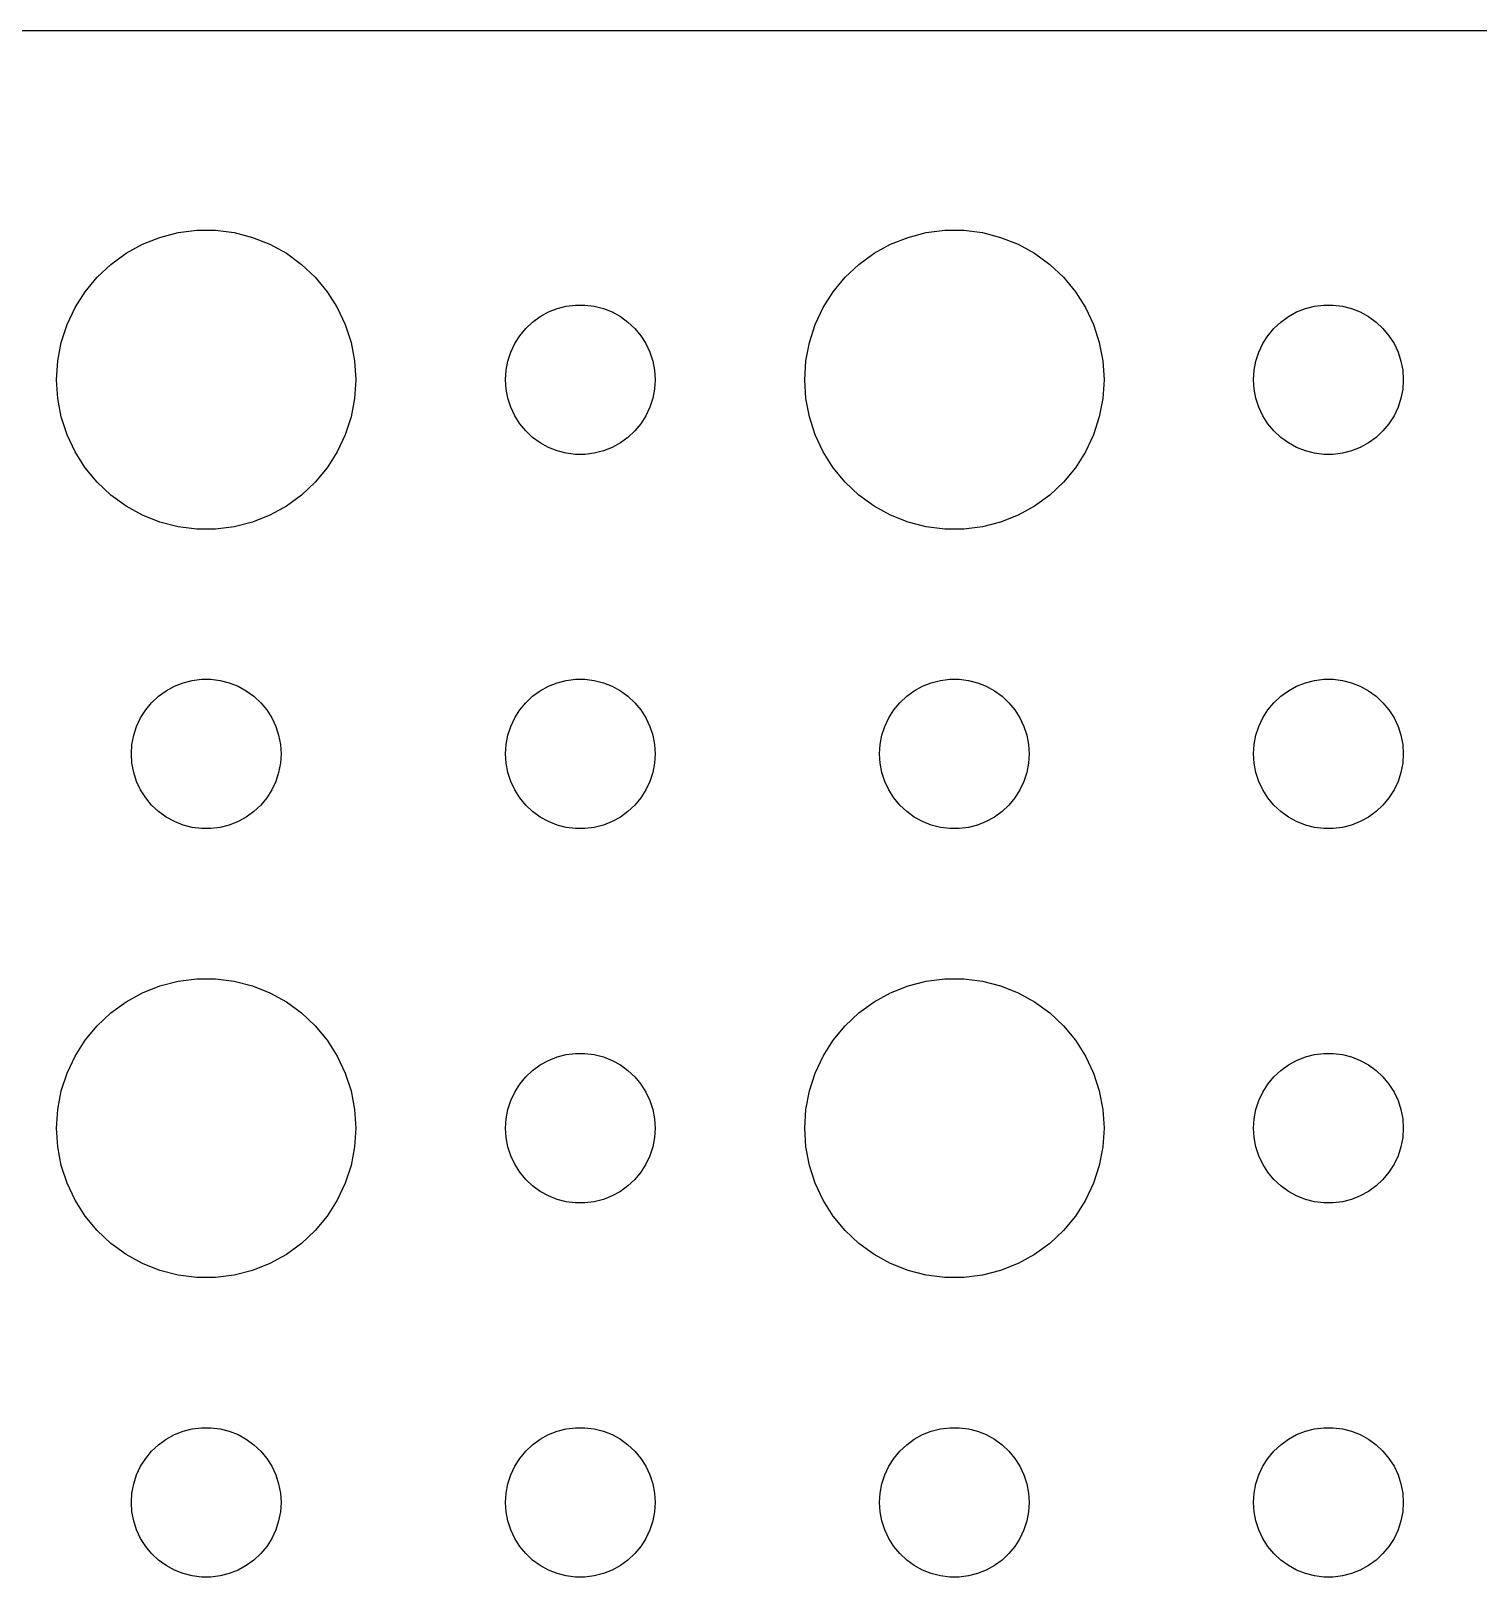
# Model space of a CAD drawing. Header units: metres. Extents: x -112 to 112, y -59 to 59.
# Drawn here: x -33.51 to -4.5, y 28.5 to 59.49 of the extents above; entities that cross this region are included whole.
import ezdxf

# ---------------------------------------------------------------- set-up
doc = ezdxf.new("R2010")
doc.units = ezdxf.units.M

msp = doc.modelspace()

# ---------------------------------------------------------------- linework, layer by layer
for p, q in [((107.314, 59.4901), (-107.314, 59.4901)), ((-30.5621, 55.4469), (-30.1884, 55.4941)), ((-30.1884, 55.4941), (-29.8116, 55.4941)), ((-29.8116, 55.4941), (-29.4379, 55.4469)), ((-15.5621, 55.4469), (-15.1884, 55.4941)), ((-15.1884, 55.4941), (-14.8116, 55.4941)), ((-14.8116, 55.4941), (-14.4379, 55.4469)), ((-31.6075, 55.033), (-31.2773, 55.2145)), ((-31.2773, 55.2145), (-30.927, 55.3532)), ((-30.927, 55.3532), (-30.5621, 55.4469)), ((-29.4379, 55.4469), (-29.0729, 55.3532)), ((-29.0729, 55.3532), (-28.7227, 55.2145)), ((-28.7227, 55.2145), (-28.3925, 55.033)), ((-16.6075, 55.033), (-16.2773, 55.2145)), ((-16.2773, 55.2145), (-15.927, 55.3532)), ((-15.927, 55.3532), (-15.5621, 55.4469)), ((-14.4379, 55.4469), (-14.0729, 55.3532)), ((-14.0729, 55.3532), (-13.7227, 55.2145)), ((-13.7227, 55.2145), (-13.3925, 55.033)), ((-31.9123, 54.8115), (-31.6075, 55.033)), ((-28.3925, 55.033), (-28.0877, 54.8115)), ((-16.9123, 54.8115), (-16.6075, 55.033)), ((-13.3925, 55.033), (-13.0877, 54.8115)), ((-32.427, 54.2634), (-32.1869, 54.5536)), ((-32.1869, 54.5536), (-31.9123, 54.8115)), ((-28.0877, 54.8115), (-27.8131, 54.5536)), ((-27.8131, 54.5536), (-27.5729, 54.2634)), ((-17.427, 54.2634), (-17.1869, 54.5536)), ((-17.1869, 54.5536), (-16.9123, 54.8115)), ((-13.0877, 54.8115), (-12.8131, 54.5536)), ((-12.8131, 54.5536), (-12.5729, 54.2634)), ((-32.6289, 53.9453), (-32.427, 54.2634)), ((-27.5729, 54.2634), (-27.3711, 53.9453)), ((-17.6289, 53.9453), (-17.427, 54.2634)), ((-12.5729, 54.2634), (-12.3711, 53.9453)), ((-32.7893, 53.6044), (-32.6289, 53.9453)), ((-27.3711, 53.9453), (-27.2107, 53.6044)), ((-23.1387, 53.8572), (-22.9635, 53.9266)), ((-22.9635, 53.9266), (-22.7811, 53.9734)), ((-22.7811, 53.9734), (-22.5942, 53.997)), ((-22.5942, 53.997), (-22.4058, 53.997)), ((-22.4058, 53.997), (-22.2189, 53.9734)), ((-22.2189, 53.9734), (-22.0365, 53.9266)), ((-22.0365, 53.9266), (-21.8613, 53.8572)), ((-17.7893, 53.6044), (-17.6289, 53.9453)), ((-12.3711, 53.9453), (-12.2107, 53.6044)), ((-8.13866, 53.8572), (-7.96352, 53.9266)), ((-7.96352, 53.9266), (-7.78107, 53.9734)), ((-7.78107, 53.9734), (-7.59418, 53.997)), ((-7.59418, 53.997), (-7.40581, 53.997)), ((-7.40581, 53.997), (-7.21892, 53.9734)), ((-7.21892, 53.9734), (-7.03647, 53.9266)), ((-7.03647, 53.9266), (-6.86133, 53.8572)), ((-23.5934, 53.5268), (-23.4561, 53.6558)), ((-23.4561, 53.6558), (-23.3037, 53.7665)), ((-23.3037, 53.7665), (-23.1387, 53.8572)), ((-21.8613, 53.8572), (-21.6963, 53.7665)), ((-21.6963, 53.7665), (-21.5439, 53.6558)), ((-21.5439, 53.6558), (-21.4065, 53.5268)), ((-8.59344, 53.5268), (-8.45613, 53.6558)), ((-8.45613, 53.6558), (-8.30373, 53.7665)), ((-8.30373, 53.7665), (-8.13866, 53.8572)), ((-6.86133, 53.8572), (-6.69626, 53.7665)), ((-6.69626, 53.7665), (-6.54385, 53.6558)), ((-6.54385, 53.6558), (-6.40654, 53.5268)), ((-32.9057, 53.2461), (-32.7893, 53.6044)), ((-27.2107, 53.6044), (-27.0942, 53.2461)), ((-23.8145, 53.2226), (-23.7135, 53.3817)), ((-23.7135, 53.3817), (-23.5934, 53.5268)), ((-21.4065, 53.5268), (-21.2865, 53.3817)), ((-21.2865, 53.3817), (-21.1855, 53.2226)), ((-17.9057, 53.2461), (-17.7893, 53.6044)), ((-12.2107, 53.6044), (-12.0942, 53.2461)), ((-8.81445, 53.2226), (-8.71352, 53.3817)), ((-8.71352, 53.3817), (-8.59344, 53.5268)), ((-6.40654, 53.5268), (-6.28647, 53.3817)), ((-6.28647, 53.3817), (-6.18553, 53.2226)), ((-32.9763, 52.876), (-32.9057, 53.2461)), ((-27.0942, 53.2461), (-27.0237, 52.876)), ((-23.9529, 52.873), (-23.8947, 53.0522)), ((-23.8947, 53.0522), (-23.8145, 53.2226)), ((-21.1855, 53.2226), (-21.1053, 53.0522)), ((-21.1053, 53.0522), (-21.0471, 52.873)), ((-17.9763, 52.876), (-17.9057, 53.2461)), ((-12.0942, 53.2461), (-12.0237, 52.876)), ((-8.95287, 52.873), (-8.89465, 53.0522)), ((-8.89465, 53.0522), (-8.81445, 53.2226)), ((-6.18553, 53.2226), (-6.10533, 53.0522)), ((-6.10533, 53.0522), (-6.04712, 52.873)), ((-33, 52.5), (-32.9763, 52.876)), ((-27.0237, 52.876), (-27, 52.5)), ((-24, 52.5), (-23.9882, 52.688)), ((-23.9882, 52.688), (-23.9529, 52.873)), ((-21.0471, 52.873), (-21.0118, 52.688)), ((-21.0118, 52.688), (-21, 52.5)), ((-18, 52.5), (-17.9763, 52.876)), ((-12.0237, 52.876), (-12, 52.5)), ((-9, 52.5), (-8.98816, 52.688)), ((-8.98816, 52.688), (-8.95287, 52.873)), ((-6.04712, 52.873), (-6.01183, 52.688)), ((-6.01183, 52.688), (-6, 52.5)), ((-32.9763, 52.124), (-33, 52.5)), ((-27, 52.5), (-27.0237, 52.124)), ((-23.9882, 52.312), (-24, 52.5)), ((-21, 52.5), (-21.0118, 52.312)), ((-17.9763, 52.124), (-18, 52.5)), ((-12, 52.5), (-12.0237, 52.124)), ((-8.98816, 52.312), (-9, 52.5)), ((-6, 52.5), (-6.01183, 52.312)), ((-32.9057, 51.7539), (-32.9763, 52.124)), ((-27.0237, 52.124), (-27.0942, 51.7539)), ((-23.9529, 52.127), (-23.9882, 52.312)), ((-23.8947, 51.9478), (-23.9529, 52.127)), ((-21.0471, 52.127), (-21.1053, 51.9478)), ((-21.0118, 52.312), (-21.0471, 52.127)), ((-17.9057, 51.7539), (-17.9763, 52.124)), ((-12.0237, 52.124), (-12.0942, 51.7539)), ((-8.95287, 52.127), (-8.98816, 52.312)), ((-8.89465, 51.9478), (-8.95287, 52.127)), ((-6.04712, 52.127), (-6.10533, 51.9478)), ((-6.01183, 52.312), (-6.04712, 52.127)), ((-32.7893, 51.3956), (-32.9057, 51.7539)), ((-27.0942, 51.7539), (-27.2107, 51.3956)), ((-23.8145, 51.7774), (-23.8947, 51.9478)), ((-23.7135, 51.6183), (-23.8145, 51.7774)), ((-21.1855, 51.7774), (-21.2865, 51.6183)), ((-21.1053, 51.9478), (-21.1855, 51.7774)), ((-17.7893, 51.3956), (-17.9057, 51.7539)), ((-12.0942, 51.7539), (-12.2107, 51.3956)), ((-8.81445, 51.7774), (-8.89465, 51.9478)), ((-8.71352, 51.6183), (-8.81445, 51.7774)), ((-6.18553, 51.7774), (-6.28647, 51.6183)), ((-6.10533, 51.9478), (-6.18553, 51.7774)), ((-23.5934, 51.4732), (-23.7135, 51.6183)), ((-23.4561, 51.3442), (-23.5934, 51.4732)), ((-21.4065, 51.4732), (-21.5439, 51.3442)), ((-21.2865, 51.6183), (-21.4065, 51.4732)), ((-8.59344, 51.4732), (-8.71352, 51.6183)), ((-8.45613, 51.3442), (-8.59344, 51.4732)), ((-6.40654, 51.4732), (-6.54385, 51.3442)), ((-6.28647, 51.6183), (-6.40654, 51.4732)), ((-32.6289, 51.0547), (-32.7893, 51.3956)), ((-27.2107, 51.3956), (-27.3711, 51.0547)), ((-23.3037, 51.2335), (-23.4561, 51.3442)), ((-23.1387, 51.1428), (-23.3037, 51.2335)), ((-22.9635, 51.0734), (-23.1387, 51.1428)), ((-21.8613, 51.1428), (-22.0365, 51.0734)), ((-21.6963, 51.2335), (-21.8613, 51.1428)), ((-21.5439, 51.3442), (-21.6963, 51.2335)), ((-17.6289, 51.0547), (-17.7893, 51.3956)), ((-12.2107, 51.3956), (-12.3711, 51.0547)), ((-8.30373, 51.2335), (-8.45613, 51.3442)), ((-8.13866, 51.1428), (-8.30373, 51.2335)), ((-7.96352, 51.0734), (-8.13866, 51.1428)), ((-6.86133, 51.1428), (-7.03647, 51.0734)), ((-6.69626, 51.2335), (-6.86133, 51.1428)), ((-6.54385, 51.3442), (-6.69626, 51.2335)), ((-32.427, 50.7366), (-32.6289, 51.0547)), ((-27.3711, 51.0547), (-27.5729, 50.7366)), ((-22.7811, 51.0266), (-22.9635, 51.0734)), ((-22.5942, 51.003), (-22.7811, 51.0266)), ((-22.4058, 51.003), (-22.5942, 51.003)), ((-22.2189, 51.0266), (-22.4058, 51.003)), ((-22.0365, 51.0734), (-22.2189, 51.0266)), ((-17.427, 50.7366), (-17.6289, 51.0547)), ((-12.3711, 51.0547), (-12.5729, 50.7366)), ((-7.78107, 51.0266), (-7.96352, 51.0734)), ((-7.59418, 51.003), (-7.78107, 51.0266)), ((-7.40581, 51.003), (-7.59418, 51.003)), ((-7.21892, 51.0266), (-7.40581, 51.003)), ((-7.03647, 51.0734), (-7.21892, 51.0266)), ((-32.1869, 50.4464), (-32.427, 50.7366)), ((-27.5729, 50.7366), (-27.8131, 50.4464)), ((-17.1869, 50.4464), (-17.427, 50.7366)), ((-12.5729, 50.7366), (-12.8131, 50.4464)), ((-31.9123, 50.1885), (-32.1869, 50.4464)), ((-27.8131, 50.4464), (-28.0877, 50.1885)), ((-16.9123, 50.1885), (-17.1869, 50.4464)), ((-12.8131, 50.4464), (-13.0877, 50.1885)), ((-31.6075, 49.967), (-31.9123, 50.1885)), ((-31.2773, 49.7855), (-31.6075, 49.967)), ((-28.3925, 49.967), (-28.7227, 49.7855)), ((-28.0877, 50.1885), (-28.3925, 49.967)), ((-16.6075, 49.967), (-16.9123, 50.1885)), ((-16.2773, 49.7855), (-16.6075, 49.967)), ((-13.3925, 49.967), (-13.7227, 49.7855)), ((-13.0877, 50.1885), (-13.3925, 49.967)), ((-30.927, 49.6468), (-31.2773, 49.7855)), ((-30.5621, 49.5531), (-30.927, 49.6468)), ((-29.0729, 49.6468), (-29.4379, 49.5531)), ((-28.7227, 49.7855), (-29.0729, 49.6468)), ((-15.927, 49.6468), (-16.2773, 49.7855)), ((-15.5621, 49.5531), (-15.927, 49.6468)), ((-14.0729, 49.6468), (-14.4379, 49.5531)), ((-13.7227, 49.7855), (-14.0729, 49.6468)), ((-30.1884, 49.5059), (-30.5621, 49.5531)), ((-29.8116, 49.5059), (-30.1884, 49.5059)), ((-29.4379, 49.5531), (-29.8116, 49.5059)), ((-15.1884, 49.5059), (-15.5621, 49.5531)), ((-14.8116, 49.5059), (-15.1884, 49.5059)), ((-14.4379, 49.5531), (-14.8116, 49.5059)), ((-30.2811, 46.4734), (-30.0942, 46.497)), ((-30.0942, 46.497), (-29.9058, 46.497)), ((-29.9058, 46.497), (-29.7189, 46.4734)), ((-22.7811, 46.4734), (-22.5942, 46.497)), ((-22.5942, 46.497), (-22.4058, 46.497)), ((-22.4058, 46.497), (-22.2189, 46.4734)), ((-15.2811, 46.4734), (-15.0942, 46.497)), ((-15.0942, 46.497), (-14.9058, 46.497)), ((-14.9058, 46.497), (-14.7189, 46.4734)), ((-7.78107, 46.4734), (-7.59418, 46.497)), ((-7.59418, 46.497), (-7.40581, 46.497)), ((-7.40581, 46.497), (-7.21892, 46.4734)), ((-30.9561, 46.1558), (-30.8037, 46.2665)), ((-30.8037, 46.2665), (-30.6387, 46.3572)), ((-30.6387, 46.3572), (-30.4635, 46.4266)), ((-30.4635, 46.4266), (-30.2811, 46.4734)), ((-29.7189, 46.4734), (-29.5365, 46.4266)), ((-29.5365, 46.4266), (-29.3613, 46.3572)), ((-29.3613, 46.3572), (-29.1963, 46.2665)), ((-29.1963, 46.2665), (-29.0439, 46.1558)), ((-23.4561, 46.1558), (-23.3037, 46.2665)), ((-23.3037, 46.2665), (-23.1387, 46.3572)), ((-23.1387, 46.3572), (-22.9635, 46.4266)), ((-22.9635, 46.4266), (-22.7811, 46.4734)), ((-22.2189, 46.4734), (-22.0365, 46.4266)), ((-22.0365, 46.4266), (-21.8613, 46.3572)), ((-21.8613, 46.3572), (-21.6963, 46.2665)), ((-21.6963, 46.2665), (-21.5439, 46.1558)), ((-15.9561, 46.1558), (-15.8037, 46.2665)), ((-15.8037, 46.2665), (-15.6387, 46.3572)), ((-15.6387, 46.3572), (-15.4635, 46.4266)), ((-15.4635, 46.4266), (-15.2811, 46.4734)), ((-14.7189, 46.4734), (-14.5365, 46.4266)), ((-14.5365, 46.4266), (-14.3613, 46.3572)), ((-14.3613, 46.3572), (-14.1963, 46.2665)), ((-14.1963, 46.2665), (-14.0439, 46.1558)), ((-8.45613, 46.1558), (-8.30373, 46.2665)), ((-8.30373, 46.2665), (-8.13866, 46.3572)), ((-8.13866, 46.3572), (-7.96352, 46.4266)), ((-7.96352, 46.4266), (-7.78107, 46.4734)), ((-7.21892, 46.4734), (-7.03647, 46.4266)), ((-7.03647, 46.4266), (-6.86133, 46.3572)), ((-6.86133, 46.3572), (-6.69626, 46.2665)), ((-6.69626, 46.2665), (-6.54385, 46.1558)), ((-31.3145, 45.7226), (-31.2135, 45.8817)), ((-31.2135, 45.8817), (-31.0934, 46.0268)), ((-31.0934, 46.0268), (-30.9561, 46.1558)), ((-29.0439, 46.1558), (-28.9065, 46.0268)), ((-28.9065, 46.0268), (-28.7865, 45.8817)), ((-28.7865, 45.8817), (-28.6855, 45.7226)), ((-23.8145, 45.7226), (-23.7135, 45.8817)), ((-23.7135, 45.8817), (-23.5934, 46.0268)), ((-23.5934, 46.0268), (-23.4561, 46.1558)), ((-21.5439, 46.1558), (-21.4065, 46.0268)), ((-21.4065, 46.0268), (-21.2865, 45.8817)), ((-21.2865, 45.8817), (-21.1855, 45.7226)), ((-16.3145, 45.7226), (-16.2135, 45.8817)), ((-16.2135, 45.8817), (-16.0934, 46.0268)), ((-16.0934, 46.0268), (-15.9561, 46.1558)), ((-14.0439, 46.1558), (-13.9065, 46.0268)), ((-13.9065, 46.0268), (-13.7865, 45.8817)), ((-13.7865, 45.8817), (-13.6855, 45.7226)), ((-8.81445, 45.7226), (-8.71352, 45.8817)), ((-8.71352, 45.8817), (-8.59344, 46.0268)), ((-8.59344, 46.0268), (-8.45613, 46.1558)), ((-6.54385, 46.1558), (-6.40654, 46.0268)), ((-6.40654, 46.0268), (-6.28647, 45.8817)), ((-6.28647, 45.8817), (-6.18553, 45.7226)), ((-31.4529, 45.373), (-31.3947, 45.5522)), ((-31.3947, 45.5522), (-31.3145, 45.7226)), ((-28.6855, 45.7226), (-28.6053, 45.5522)), ((-28.6053, 45.5522), (-28.5471, 45.373)), ((-23.9529, 45.373), (-23.8947, 45.5522)), ((-23.8947, 45.5522), (-23.8145, 45.7226)), ((-21.1855, 45.7226), (-21.1053, 45.5522)), ((-21.1053, 45.5522), (-21.0471, 45.373)), ((-16.4529, 45.373), (-16.3947, 45.5522)), ((-16.3947, 45.5522), (-16.3145, 45.7226)), ((-13.6855, 45.7226), (-13.6053, 45.5522)), ((-13.6053, 45.5522), (-13.5471, 45.373)), ((-8.95287, 45.373), (-8.89465, 45.5522)), ((-8.89465, 45.5522), (-8.81445, 45.7226)), ((-6.18553, 45.7226), (-6.10533, 45.5522)), ((-6.10533, 45.5522), (-6.04712, 45.373)), ((-31.4882, 45.188), (-31.4529, 45.373)), ((-28.5471, 45.373), (-28.5118, 45.188)), ((-23.9882, 45.188), (-23.9529, 45.373)), ((-21.0471, 45.373), (-21.0118, 45.188)), ((-16.4882, 45.188), (-16.4529, 45.373)), ((-13.5471, 45.373), (-13.5118, 45.188)), ((-8.98816, 45.188), (-8.95287, 45.373)), ((-6.04712, 45.373), (-6.01183, 45.188)), ((-31.5, 45), (-31.4882, 45.188)), ((-31.4882, 44.812), (-31.5, 45)), ((-28.5118, 45.188), (-28.5, 45)), ((-28.5, 45), (-28.5118, 44.812)), ((-24, 45), (-23.9882, 45.188)), ((-23.9882, 44.812), (-24, 45)), ((-21.0118, 45.188), (-21, 45)), ((-21, 45), (-21.0118, 44.812)), ((-16.5, 45), (-16.4882, 45.188)), ((-16.4882, 44.812), (-16.5, 45)), ((-13.5118, 45.188), (-13.5, 45)), ((-13.5, 45), (-13.5118, 44.812)), ((-9, 45), (-8.98816, 45.188)), ((-8.98816, 44.812), (-9, 45)), ((-6.01183, 45.188), (-6, 45)), ((-6, 45), (-6.01183, 44.812)), ((-31.4529, 44.627), (-31.4882, 44.812)), ((-31.3947, 44.4478), (-31.4529, 44.627)), ((-28.5471, 44.627), (-28.6053, 44.4478)), ((-28.5118, 44.812), (-28.5471, 44.627)), ((-23.9529, 44.627), (-23.9882, 44.812)), ((-23.8947, 44.4478), (-23.9529, 44.627)), ((-21.0471, 44.627), (-21.1053, 44.4478)), ((-21.0118, 44.812), (-21.0471, 44.627)), ((-16.4529, 44.627), (-16.4882, 44.812)), ((-16.3947, 44.4478), (-16.4529, 44.627)), ((-13.5471, 44.627), (-13.6053, 44.4478)), ((-13.5118, 44.812), (-13.5471, 44.627)), ((-8.95287, 44.627), (-8.98816, 44.812)), ((-8.89465, 44.4478), (-8.95287, 44.627)), ((-6.04712, 44.627), (-6.10533, 44.4478)), ((-6.01183, 44.812), (-6.04712, 44.627)), ((-31.3145, 44.2774), (-31.3947, 44.4478)), ((-28.6053, 44.4478), (-28.6855, 44.2774)), ((-23.8145, 44.2774), (-23.8947, 44.4478)), ((-21.1053, 44.4478), (-21.1855, 44.2774)), ((-16.3145, 44.2774), (-16.3947, 44.4478)), ((-13.6053, 44.4478), (-13.6855, 44.2774)), ((-8.81445, 44.2774), (-8.89465, 44.4478)), ((-6.10533, 44.4478), (-6.18553, 44.2774)), ((-31.2135, 44.1183), (-31.3145, 44.2774)), ((-31.0934, 43.9732), (-31.2135, 44.1183)), ((-28.7865, 44.1183), (-28.9065, 43.9732)), ((-28.6855, 44.2774), (-28.7865, 44.1183)), ((-23.7135, 44.1183), (-23.8145, 44.2774)), ((-23.5934, 43.9732), (-23.7135, 44.1183)), ((-21.2865, 44.1183), (-21.4065, 43.9732)), ((-21.1855, 44.2774), (-21.2865, 44.1183)), ((-16.2135, 44.1183), (-16.3145, 44.2774)), ((-16.0934, 43.9732), (-16.2135, 44.1183)), ((-13.7865, 44.1183), (-13.9065, 43.9732)), ((-13.6855, 44.2774), (-13.7865, 44.1183)), ((-8.71352, 44.1183), (-8.81445, 44.2774)), ((-8.59344, 43.9732), (-8.71352, 44.1183)), ((-6.28647, 44.1183), (-6.40654, 43.9732)), ((-6.18553, 44.2774), (-6.28647, 44.1183)), ((-30.9561, 43.8442), (-31.0934, 43.9732)), ((-30.8037, 43.7335), (-30.9561, 43.8442)), ((-30.6387, 43.6428), (-30.8037, 43.7335)), ((-29.1963, 43.7335), (-29.3613, 43.6428)), ((-29.0439, 43.8442), (-29.1963, 43.7335)), ((-28.9065, 43.9732), (-29.0439, 43.8442)), ((-23.4561, 43.8442), (-23.5934, 43.9732)), ((-23.3037, 43.7335), (-23.4561, 43.8442)), ((-23.1387, 43.6428), (-23.3037, 43.7335)), ((-21.6963, 43.7335), (-21.8613, 43.6428)), ((-21.5439, 43.8442), (-21.6963, 43.7335)), ((-21.4065, 43.9732), (-21.5439, 43.8442)), ((-15.9561, 43.8442), (-16.0934, 43.9732)), ((-15.8037, 43.7335), (-15.9561, 43.8442)), ((-15.6387, 43.6428), (-15.8037, 43.7335)), ((-14.1963, 43.7335), (-14.3613, 43.6428)), ((-14.0439, 43.8442), (-14.1963, 43.7335)), ((-13.9065, 43.9732), (-14.0439, 43.8442)), ((-8.45613, 43.8442), (-8.59344, 43.9732)), ((-8.30373, 43.7335), (-8.45613, 43.8442)), ((-8.13866, 43.6428), (-8.30373, 43.7335)), ((-6.69626, 43.7335), (-6.86133, 43.6428)), ((-6.54385, 43.8442), (-6.69626, 43.7335)), ((-6.40654, 43.9732), (-6.54385, 43.8442)), ((-30.4635, 43.5734), (-30.6387, 43.6428)), ((-30.2811, 43.5266), (-30.4635, 43.5734)), ((-30.0942, 43.503), (-30.2811, 43.5266)), ((-29.9058, 43.503), (-30.0942, 43.503)), ((-29.7189, 43.5266), (-29.9058, 43.503)), ((-29.5365, 43.5734), (-29.7189, 43.5266)), ((-29.3613, 43.6428), (-29.5365, 43.5734)), ((-22.9635, 43.5734), (-23.1387, 43.6428)), ((-22.7811, 43.5266), (-22.9635, 43.5734)), ((-22.5942, 43.503), (-22.7811, 43.5266)), ((-22.4058, 43.503), (-22.5942, 43.503)), ((-22.2189, 43.5266), (-22.4058, 43.503)), ((-22.0365, 43.5734), (-22.2189, 43.5266)), ((-21.8613, 43.6428), (-22.0365, 43.5734)), ((-15.4635, 43.5734), (-15.6387, 43.6428)), ((-15.2811, 43.5266), (-15.4635, 43.5734)), ((-15.0942, 43.503), (-15.2811, 43.5266)), ((-14.9058, 43.503), (-15.0942, 43.503)), ((-14.7189, 43.5266), (-14.9058, 43.503)), ((-14.5365, 43.5734), (-14.7189, 43.5266)), ((-14.3613, 43.6428), (-14.5365, 43.5734)), ((-7.96352, 43.5734), (-8.13866, 43.6428)), ((-7.78107, 43.5266), (-7.96352, 43.5734)), ((-7.59418, 43.503), (-7.78107, 43.5266)), ((-7.40581, 43.503), (-7.59418, 43.503)), ((-7.21892, 43.5266), (-7.40581, 43.503)), ((-7.03647, 43.5734), (-7.21892, 43.5266)), ((-6.86133, 43.6428), (-7.03647, 43.5734)), ((-31.2773, 40.2145), (-30.927, 40.3532)), ((-30.927, 40.3532), (-30.5621, 40.4469)), ((-30.5621, 40.4469), (-30.1884, 40.4941)), ((-30.1884, 40.4941), (-29.8116, 40.4941)), ((-29.8116, 40.4941), (-29.4379, 40.4469)), ((-29.4379, 40.4469), (-29.0729, 40.3532)), ((-29.0729, 40.3532), (-28.7227, 40.2145)), ((-16.2773, 40.2145), (-15.927, 40.3532)), ((-15.927, 40.3532), (-15.5621, 40.4469)), ((-15.5621, 40.4469), (-15.1884, 40.4941)), ((-15.1884, 40.4941), (-14.8116, 40.4941)), ((-14.8116, 40.4941), (-14.4379, 40.4469)), ((-14.4379, 40.4469), (-14.0729, 40.3532)), ((-14.0729, 40.3532), (-13.7227, 40.2145)), ((-31.9123, 39.8115), (-31.6075, 40.033)), ((-31.6075, 40.033), (-31.2773, 40.2145)), ((-28.7227, 40.2145), (-28.3925, 40.033)), ((-28.3925, 40.033), (-28.0877, 39.8115)), ((-16.9123, 39.8115), (-16.6075, 40.033)), ((-16.6075, 40.033), (-16.2773, 40.2145)), ((-13.7227, 40.2145), (-13.3925, 40.033)), ((-13.3925, 40.033), (-13.0877, 39.8115)), ((-32.1869, 39.5536), (-31.9123, 39.8115)), ((-28.0877, 39.8115), (-27.8131, 39.5536)), ((-17.1869, 39.5536), (-16.9123, 39.8115)), ((-13.0877, 39.8115), (-12.8131, 39.5536)), ((-32.427, 39.2634), (-32.1869, 39.5536)), ((-27.8131, 39.5536), (-27.5729, 39.2634)), ((-17.427, 39.2634), (-17.1869, 39.5536)), ((-12.8131, 39.5536), (-12.5729, 39.2634)), ((-32.6289, 38.9453), (-32.427, 39.2634)), ((-27.5729, 39.2634), (-27.3711, 38.9453)), ((-17.6289, 38.9453), (-17.427, 39.2634)), ((-12.5729, 39.2634), (-12.3711, 38.9453)), ((-32.7893, 38.6044), (-32.6289, 38.9453)), ((-27.3711, 38.9453), (-27.2107, 38.6044)), ((-23.4561, 38.6558), (-23.3037, 38.7665)), ((-23.3037, 38.7665), (-23.1387, 38.8572)), ((-23.1387, 38.8572), (-22.9635, 38.9266)), ((-22.9635, 38.9266), (-22.7811, 38.9734)), ((-22.7811, 38.9734), (-22.5942, 38.997)), ((-22.5942, 38.997), (-22.4058, 38.997)), ((-22.4058, 38.997), (-22.2189, 38.9734)), ((-22.2189, 38.9734), (-22.0365, 38.9266)), ((-22.0365, 38.9266), (-21.8613, 38.8572)), ((-21.8613, 38.8572), (-21.6963, 38.7665)), ((-21.6963, 38.7665), (-21.5439, 38.6558)), ((-17.7893, 38.6044), (-17.6289, 38.9453)), ((-12.3711, 38.9453), (-12.2107, 38.6044)), ((-8.45613, 38.6558), (-8.30373, 38.7665)), ((-8.30373, 38.7665), (-8.13866, 38.8572)), ((-8.13866, 38.8572), (-7.96352, 38.9266)), ((-7.96352, 38.9266), (-7.78107, 38.9734)), ((-7.78107, 38.9734), (-7.59418, 38.997)), ((-7.59418, 38.997), (-7.40581, 38.997)), ((-7.40581, 38.997), (-7.21892, 38.9734)), ((-7.21892, 38.9734), (-7.03647, 38.9266)), ((-7.03647, 38.9266), (-6.86133, 38.8572)), ((-6.86133, 38.8572), (-6.69626, 38.7665)), ((-6.69626, 38.7665), (-6.54385, 38.6558)), ((-32.9057, 38.2461), (-32.7893, 38.6044)), ((-27.2107, 38.6044), (-27.0942, 38.2461)), ((-23.7135, 38.3817), (-23.5934, 38.5268)), ((-23.5934, 38.5268), (-23.4561, 38.6558)), ((-21.5439, 38.6558), (-21.4065, 38.5268)), ((-21.4065, 38.5268), (-21.2865, 38.3817)), ((-17.9057, 38.2461), (-17.7893, 38.6044)), ((-12.2107, 38.6044), (-12.0942, 38.2461)), ((-8.71352, 38.3817), (-8.59344, 38.5268)), ((-8.59344, 38.5268), (-8.45613, 38.6558)), ((-6.54385, 38.6558), (-6.40654, 38.5268)), ((-6.40654, 38.5268), (-6.28647, 38.3817)), ((-32.9763, 37.876), (-32.9057, 38.2461)), ((-27.0942, 38.2461), (-27.0237, 37.876)), ((-23.8947, 38.0522), (-23.8145, 38.2226)), ((-23.8145, 38.2226), (-23.7135, 38.3817)), ((-21.2865, 38.3817), (-21.1855, 38.2226)), ((-21.1855, 38.2226), (-21.1053, 38.0522)), ((-17.9763, 37.876), (-17.9057, 38.2461)), ((-12.0942, 38.2461), (-12.0237, 37.876)), ((-8.89465, 38.0522), (-8.81445, 38.2226)), ((-8.81445, 38.2226), (-8.71352, 38.3817)), ((-6.28647, 38.3817), (-6.18553, 38.2226)), ((-6.18553, 38.2226), (-6.10533, 38.0522)), ((-33, 37.5), (-32.9763, 37.876)), ((-27.0237, 37.876), (-27, 37.5)), ((-23.9882, 37.688), (-23.9529, 37.873)), ((-23.9529, 37.873), (-23.8947, 38.0522)), ((-21.1053, 38.0522), (-21.0471, 37.873)), ((-21.0471, 37.873), (-21.0118, 37.688)), ((-18, 37.5), (-17.9763, 37.876)), ((-12.0237, 37.876), (-12, 37.5)), ((-8.98816, 37.688), (-8.95287, 37.873)), ((-8.95287, 37.873), (-8.89465, 38.0522)), ((-6.10533, 38.0522), (-6.04712, 37.873)), ((-6.04712, 37.873), (-6.01183, 37.688)), ((-32.9763, 37.124), (-33, 37.5)), ((-27, 37.5), (-27.0237, 37.124)), ((-24, 37.5), (-23.9882, 37.688)), ((-23.9882, 37.312), (-24, 37.5)), ((-21.0118, 37.688), (-21, 37.5)), ((-21, 37.5), (-21.0118, 37.312)), ((-17.9763, 37.124), (-18, 37.5)), ((-12, 37.5), (-12.0237, 37.124)), ((-9, 37.5), (-8.98816, 37.688)), ((-8.98816, 37.312), (-9, 37.5)), ((-6.01183, 37.688), (-6, 37.5)), ((-6, 37.5), (-6.01183, 37.312)), ((-23.9529, 37.127), (-23.9882, 37.312)), ((-21.0118, 37.312), (-21.0471, 37.127)), ((-8.95287, 37.127), (-8.98816, 37.312)), ((-6.01183, 37.312), (-6.04712, 37.127)), ((-32.9057, 36.7539), (-32.9763, 37.124)), ((-27.0237, 37.124), (-27.0942, 36.7539)), ((-23.8947, 36.9478), (-23.9529, 37.127)), ((-23.8145, 36.7774), (-23.8947, 36.9478)), ((-21.1053, 36.9478), (-21.1855, 36.7774)), ((-21.0471, 37.127), (-21.1053, 36.9478)), ((-17.9057, 36.7539), (-17.9763, 37.124)), ((-12.0237, 37.124), (-12.0942, 36.7539)), ((-8.89465, 36.9478), (-8.95287, 37.127)), ((-8.81445, 36.7774), (-8.89465, 36.9478)), ((-6.10533, 36.9478), (-6.18553, 36.7774)), ((-6.04712, 37.127), (-6.10533, 36.9478)), ((-32.7893, 36.3956), (-32.9057, 36.7539)), ((-27.0942, 36.7539), (-27.2107, 36.3956)), ((-23.7135, 36.6183), (-23.8145, 36.7774)), ((-23.5934, 36.4732), (-23.7135, 36.6183)), ((-21.2865, 36.6183), (-21.4065, 36.4732)), ((-21.1855, 36.7774), (-21.2865, 36.6183)), ((-17.7893, 36.3956), (-17.9057, 36.7539)), ((-12.0942, 36.7539), (-12.2107, 36.3956)), ((-8.71352, 36.6183), (-8.81445, 36.7774)), ((-8.59344, 36.4732), (-8.71352, 36.6183)), ((-6.28647, 36.6183), (-6.40654, 36.4732)), ((-6.18553, 36.7774), (-6.28647, 36.6183)), ((-32.6289, 36.0547), (-32.7893, 36.3956)), ((-27.2107, 36.3956), (-27.3711, 36.0547)), ((-23.4561, 36.3442), (-23.5934, 36.4732)), ((-23.3037, 36.2335), (-23.4561, 36.3442)), ((-21.5439, 36.3442), (-21.6963, 36.2335)), ((-21.4065, 36.4732), (-21.5439, 36.3442)), ((-17.6289, 36.0547), (-17.7893, 36.3956)), ((-12.2107, 36.3956), (-12.3711, 36.0547)), ((-8.45613, 36.3442), (-8.59344, 36.4732)), ((-8.30373, 36.2335), (-8.45613, 36.3442)), ((-6.54385, 36.3442), (-6.69626, 36.2335)), ((-6.40654, 36.4732), (-6.54385, 36.3442)), ((-32.427, 35.7366), (-32.6289, 36.0547)), ((-27.3711, 36.0547), (-27.5729, 35.7366)), ((-23.1387, 36.1428), (-23.3037, 36.2335)), ((-22.9635, 36.0734), (-23.1387, 36.1428)), ((-22.7811, 36.0266), (-22.9635, 36.0734)), ((-22.5942, 36.003), (-22.7811, 36.0266)), ((-22.4058, 36.003), (-22.5942, 36.003)), ((-22.2189, 36.0266), (-22.4058, 36.003)), ((-22.0365, 36.0734), (-22.2189, 36.0266)), ((-21.8613, 36.1428), (-22.0365, 36.0734)), ((-21.6963, 36.2335), (-21.8613, 36.1428)), ((-17.427, 35.7366), (-17.6289, 36.0547)), ((-12.3711, 36.0547), (-12.5729, 35.7366)), ((-8.13866, 36.1428), (-8.30373, 36.2335)), ((-7.96352, 36.0734), (-8.13866, 36.1428)), ((-7.78107, 36.0266), (-7.96352, 36.0734)), ((-7.59418, 36.003), (-7.78107, 36.0266)), ((-7.40581, 36.003), (-7.59418, 36.003)), ((-7.21892, 36.0266), (-7.40581, 36.003)), ((-7.03647, 36.0734), (-7.21892, 36.0266)), ((-6.86133, 36.1428), (-7.03647, 36.0734)), ((-6.69626, 36.2335), (-6.86133, 36.1428)), ((-32.1869, 35.4464), (-32.427, 35.7366)), ((-27.5729, 35.7366), (-27.8131, 35.4464)), ((-17.1869, 35.4464), (-17.427, 35.7366)), ((-12.5729, 35.7366), (-12.8131, 35.4464)), ((-31.9123, 35.1885), (-32.1869, 35.4464)), ((-27.8131, 35.4464), (-28.0877, 35.1885)), ((-16.9123, 35.1885), (-17.1869, 35.4464)), ((-12.8131, 35.4464), (-13.0877, 35.1885)), ((-31.6075, 34.967), (-31.9123, 35.1885)), ((-28.0877, 35.1885), (-28.3925, 34.967)), ((-16.6075, 34.967), (-16.9123, 35.1885)), ((-13.0877, 35.1885), (-13.3925, 34.967)), ((-31.2773, 34.7855), (-31.6075, 34.967)), ((-30.927, 34.6468), (-31.2773, 34.7855)), ((-28.7227, 34.7855), (-29.0729, 34.6468)), ((-28.3925, 34.967), (-28.7227, 34.7855)), ((-16.2773, 34.7855), (-16.6075, 34.967)), ((-15.927, 34.6468), (-16.2773, 34.7855)), ((-13.7227, 34.7855), (-14.0729, 34.6468)), ((-13.3925, 34.967), (-13.7227, 34.7855)), ((-30.5621, 34.5531), (-30.927, 34.6468)), ((-30.1884, 34.5059), (-30.5621, 34.5531)), ((-29.8116, 34.5059), (-30.1884, 34.5059)), ((-29.4379, 34.5531), (-29.8116, 34.5059)), ((-29.0729, 34.6468), (-29.4379, 34.5531)), ((-15.5621, 34.5531), (-15.927, 34.6468)), ((-15.1884, 34.5059), (-15.5621, 34.5531)), ((-14.8116, 34.5059), (-15.1884, 34.5059)), ((-14.4379, 34.5531), (-14.8116, 34.5059)), ((-14.0729, 34.6468), (-14.4379, 34.5531)), ((-30.8037, 31.2665), (-30.6387, 31.3572)), ((-30.6387, 31.3572), (-30.4635, 31.4266)), ((-30.4635, 31.4266), (-30.2811, 31.4734)), ((-30.2811, 31.4734), (-30.0942, 31.497)), ((-30.0942, 31.497), (-29.9058, 31.497)), ((-29.9058, 31.497), (-29.7189, 31.4734)), ((-29.7189, 31.4734), (-29.5365, 31.4266)), ((-29.5365, 31.4266), (-29.3613, 31.3572)), ((-29.3613, 31.3572), (-29.1963, 31.2665)), ((-23.3037, 31.2665), (-23.1387, 31.3572)), ((-23.1387, 31.3572), (-22.9635, 31.4266)), ((-22.9635, 31.4266), (-22.7811, 31.4734)), ((-22.7811, 31.4734), (-22.5942, 31.497)), ((-22.5942, 31.497), (-22.4058, 31.497)), ((-22.4058, 31.497), (-22.2189, 31.4734)), ((-22.2189, 31.4734), (-22.0365, 31.4266)), ((-22.0365, 31.4266), (-21.8613, 31.3572)), ((-21.8613, 31.3572), (-21.6963, 31.2665)), ((-15.8037, 31.2665), (-15.6387, 31.3572)), ((-15.6387, 31.3572), (-15.4635, 31.4266)), ((-15.4635, 31.4266), (-15.2811, 31.4734)), ((-15.2811, 31.4734), (-15.0942, 31.497)), ((-15.0942, 31.497), (-14.9058, 31.497)), ((-14.9058, 31.497), (-14.7189, 31.4734)), ((-14.7189, 31.4734), (-14.5365, 31.4266)), ((-14.5365, 31.4266), (-14.3613, 31.3572)), ((-14.3613, 31.3572), (-14.1963, 31.2665)), ((-8.30373, 31.2665), (-8.13866, 31.3572)), ((-8.13866, 31.3572), (-7.96352, 31.4266)), ((-7.96352, 31.4266), (-7.78107, 31.4734)), ((-7.78107, 31.4734), (-7.59418, 31.497)), ((-7.59418, 31.497), (-7.40581, 31.497)), ((-7.40581, 31.497), (-7.21892, 31.4734)), ((-7.21892, 31.4734), (-7.03647, 31.4266)), ((-7.03647, 31.4266), (-6.86133, 31.3572)), ((-6.86133, 31.3572), (-6.69626, 31.2665)), ((-31.2135, 30.8817), (-31.0934, 31.0268)), ((-31.0934, 31.0268), (-30.9561, 31.1558)), ((-30.9561, 31.1558), (-30.8037, 31.2665)), ((-29.1963, 31.2665), (-29.0439, 31.1558)), ((-29.0439, 31.1558), (-28.9065, 31.0268)), ((-28.9065, 31.0268), (-28.7865, 30.8817)), ((-23.7135, 30.8817), (-23.5934, 31.0268)), ((-23.5934, 31.0268), (-23.4561, 31.1558)), ((-23.4561, 31.1558), (-23.3037, 31.2665)), ((-21.6963, 31.2665), (-21.5439, 31.1558)), ((-21.5439, 31.1558), (-21.4065, 31.0268)), ((-21.4065, 31.0268), (-21.2865, 30.8817)), ((-16.2135, 30.8817), (-16.0934, 31.0268)), ((-16.0934, 31.0268), (-15.9561, 31.1558)), ((-15.9561, 31.1558), (-15.8037, 31.2665)), ((-14.1963, 31.2665), (-14.0439, 31.1558)), ((-14.0439, 31.1558), (-13.9065, 31.0268)), ((-13.9065, 31.0268), (-13.7865, 30.8817)), ((-8.71352, 30.8817), (-8.59344, 31.0268)), ((-8.59344, 31.0268), (-8.45613, 31.1558)), ((-8.45613, 31.1558), (-8.30373, 31.2665)), ((-6.69626, 31.2665), (-6.54385, 31.1558)), ((-6.54385, 31.1558), (-6.40654, 31.0268)), ((-6.40654, 31.0268), (-6.28647, 30.8817)), ((-31.3947, 30.5522), (-31.3145, 30.7226)), ((-31.3145, 30.7226), (-31.2135, 30.8817)), ((-28.7865, 30.8817), (-28.6855, 30.7226)), ((-28.6855, 30.7226), (-28.6053, 30.5522)), ((-23.8947, 30.5522), (-23.8145, 30.7226)), ((-23.8145, 30.7226), (-23.7135, 30.8817)), ((-21.2865, 30.8817), (-21.1855, 30.7226)), ((-21.1855, 30.7226), (-21.1053, 30.5522)), ((-16.3947, 30.5522), (-16.3145, 30.7226)), ((-16.3145, 30.7226), (-16.2135, 30.8817)), ((-13.7865, 30.8817), (-13.6855, 30.7226)), ((-13.6855, 30.7226), (-13.6053, 30.5522)), ((-8.89465, 30.5522), (-8.81445, 30.7226)), ((-8.81445, 30.7226), (-8.71352, 30.8817)), ((-6.28647, 30.8817), (-6.18553, 30.7226)), ((-6.18553, 30.7226), (-6.10533, 30.5522)), ((-31.4882, 30.188), (-31.4529, 30.373)), ((-31.4529, 30.373), (-31.3947, 30.5522)), ((-28.6053, 30.5522), (-28.5471, 30.373)), ((-28.5471, 30.373), (-28.5118, 30.188)), ((-23.9882, 30.188), (-23.9529, 30.373)), ((-23.9529, 30.373), (-23.8947, 30.5522)), ((-21.1053, 30.5522), (-21.0471, 30.373)), ((-21.0471, 30.373), (-21.0118, 30.188)), ((-16.4882, 30.188), (-16.4529, 30.373)), ((-16.4529, 30.373), (-16.3947, 30.5522)), ((-13.6053, 30.5522), (-13.5471, 30.373)), ((-13.5471, 30.373), (-13.5118, 30.188)), ((-8.98816, 30.188), (-8.95287, 30.373)), ((-8.95287, 30.373), (-8.89465, 30.5522)), ((-6.10533, 30.5522), (-6.04712, 30.373)), ((-6.04712, 30.373), (-6.01183, 30.188)), ((-31.5, 30), (-31.4882, 30.188)), ((-28.5118, 30.188), (-28.5, 30)), ((-24, 30), (-23.9882, 30.188)), ((-21.0118, 30.188), (-21, 30)), ((-16.5, 30), (-16.4882, 30.188)), ((-13.5118, 30.188), (-13.5, 30)), ((-9, 30), (-8.98816, 30.188)), ((-6.01183, 30.188), (-6, 30)), ((-31.4882, 29.812), (-31.5, 30)), ((-31.4529, 29.627), (-31.4882, 29.812)), ((-28.5118, 29.812), (-28.5471, 29.627)), ((-28.5, 30), (-28.5118, 29.812)), ((-23.9882, 29.812), (-24, 30)), ((-23.9529, 29.627), (-23.9882, 29.812)), ((-21.0118, 29.812), (-21.0471, 29.627)), ((-21, 30), (-21.0118, 29.812)), ((-16.4882, 29.812), (-16.5, 30)), ((-16.4529, 29.627), (-16.4882, 29.812)), ((-13.5118, 29.812), (-13.5471, 29.627)), ((-13.5, 30), (-13.5118, 29.812)), ((-8.98816, 29.812), (-9, 30)), ((-8.95287, 29.627), (-8.98816, 29.812)), ((-6.01183, 29.812), (-6.04712, 29.627)), ((-6, 30), (-6.01183, 29.812)), ((-31.3947, 29.4478), (-31.4529, 29.627)), ((-31.3145, 29.2774), (-31.3947, 29.4478)), ((-28.6053, 29.4478), (-28.6855, 29.2774)), ((-28.5471, 29.627), (-28.6053, 29.4478)), ((-23.8947, 29.4478), (-23.9529, 29.627)), ((-23.8145, 29.2774), (-23.8947, 29.4478)), ((-21.1053, 29.4478), (-21.1855, 29.2774)), ((-21.0471, 29.627), (-21.1053, 29.4478)), ((-16.3947, 29.4478), (-16.4529, 29.627)), ((-16.3145, 29.2774), (-16.3947, 29.4478)), ((-13.6053, 29.4478), (-13.6855, 29.2774)), ((-13.5471, 29.627), (-13.6053, 29.4478)), ((-8.89465, 29.4478), (-8.95287, 29.627)), ((-8.81445, 29.2774), (-8.89465, 29.4478)), ((-6.10533, 29.4478), (-6.18553, 29.2774)), ((-6.04712, 29.627), (-6.10533, 29.4478)), ((-31.2135, 29.1183), (-31.3145, 29.2774)), ((-28.6855, 29.2774), (-28.7865, 29.1183)), ((-23.7135, 29.1183), (-23.8145, 29.2774)), ((-21.1855, 29.2774), (-21.2865, 29.1183)), ((-16.2135, 29.1183), (-16.3145, 29.2774)), ((-13.6855, 29.2774), (-13.7865, 29.1183)), ((-8.71352, 29.1183), (-8.81445, 29.2774)), ((-6.18553, 29.2774), (-6.28647, 29.1183)), ((-31.0934, 28.9732), (-31.2135, 29.1183)), ((-30.9561, 28.8442), (-31.0934, 28.9732)), ((-30.8037, 28.7335), (-30.9561, 28.8442)), ((-29.0439, 28.8442), (-29.1963, 28.7335)), ((-28.9065, 28.9732), (-29.0439, 28.8442)), ((-28.7865, 29.1183), (-28.9065, 28.9732)), ((-23.5934, 28.9732), (-23.7135, 29.1183)), ((-23.4561, 28.8442), (-23.5934, 28.9732)), ((-23.3037, 28.7335), (-23.4561, 28.8442)), ((-21.5439, 28.8442), (-21.6963, 28.7335)), ((-21.4065, 28.9732), (-21.5439, 28.8442)), ((-21.2865, 29.1183), (-21.4065, 28.9732)), ((-16.0934, 28.9732), (-16.2135, 29.1183)), ((-15.9561, 28.8442), (-16.0934, 28.9732)), ((-15.8037, 28.7335), (-15.9561, 28.8442)), ((-14.0439, 28.8442), (-14.1963, 28.7335)), ((-13.9065, 28.9732), (-14.0439, 28.8442)), ((-13.7865, 29.1183), (-13.9065, 28.9732)), ((-8.59344, 28.9732), (-8.71352, 29.1183)), ((-8.45613, 28.8442), (-8.59344, 28.9732)), ((-8.30373, 28.7335), (-8.45613, 28.8442)), ((-6.54385, 28.8442), (-6.69626, 28.7335)), ((-6.40654, 28.9732), (-6.54385, 28.8442)), ((-6.28647, 29.1183), (-6.40654, 28.9732)), ((-30.6387, 28.6427), (-30.8037, 28.7335)), ((-30.4635, 28.5734), (-30.6387, 28.6427)), ((-30.2811, 28.5266), (-30.4635, 28.5734)), ((-30.0942, 28.503), (-30.2811, 28.5266)), ((-29.7189, 28.5266), (-29.9058, 28.503)), ((-29.5365, 28.5734), (-29.7189, 28.5266)), ((-29.3613, 28.6427), (-29.5365, 28.5734)), ((-29.1963, 28.7335), (-29.3613, 28.6427)), ((-23.1387, 28.6427), (-23.3037, 28.7335)), ((-22.9635, 28.5734), (-23.1387, 28.6427)), ((-22.7811, 28.5266), (-22.9635, 28.5734)), ((-22.5942, 28.503), (-22.7811, 28.5266)), ((-22.2189, 28.5266), (-22.4058, 28.503)), ((-22.0365, 28.5734), (-22.2189, 28.5266)), ((-21.8613, 28.6427), (-22.0365, 28.5734)), ((-21.6963, 28.7335), (-21.8613, 28.6427)), ((-15.6387, 28.6427), (-15.8037, 28.7335)), ((-15.4635, 28.5734), (-15.6387, 28.6427)), ((-15.2811, 28.5266), (-15.4635, 28.5734)), ((-15.0942, 28.503), (-15.2811, 28.5266)), ((-14.7189, 28.5266), (-14.9058, 28.503)), ((-14.5365, 28.5734), (-14.7189, 28.5266)), ((-14.3613, 28.6427), (-14.5365, 28.5734)), ((-14.1963, 28.7335), (-14.3613, 28.6427)), ((-8.13866, 28.6427), (-8.30373, 28.7335)), ((-7.96352, 28.5734), (-8.13866, 28.6427)), ((-7.78107, 28.5266), (-7.96352, 28.5734)), ((-7.59418, 28.503), (-7.78107, 28.5266)), ((-7.21892, 28.5266), (-7.40581, 28.503)), ((-7.03647, 28.5734), (-7.21892, 28.5266)), ((-6.86133, 28.6427), (-7.03647, 28.5734)), ((-6.69626, 28.7335), (-6.86133, 28.6427)), ((-29.9058, 28.503), (-30.0942, 28.503)), ((-22.4058, 28.503), (-22.5942, 28.503)), ((-14.9058, 28.503), (-15.0942, 28.503)), ((-7.40581, 28.503), (-7.59418, 28.503))]:
    msp.add_line(p, q)

doc.saveas('drawing.dxf')
